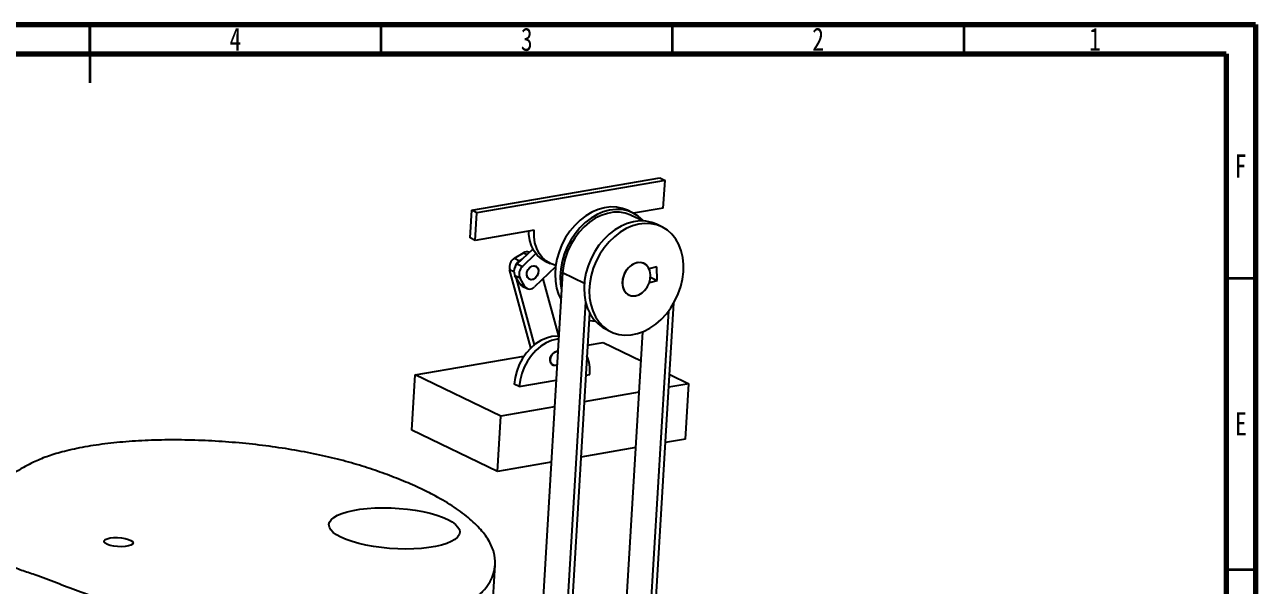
# Model space of a CAD drawing. Header units: millimetres. Extents: x 15 to 415, y 5 to 292.
# Drawn here: x 203.8 to 415, y 195.7 to 292 of the extents above; entities that cross this region are included whole.
import ezdxf

# ---------------------------------------------------------------- set-up
doc = ezdxf.new("R2010")
doc.units = ezdxf.units.MM
doc.styles.add('SLDTEXTSTYLE0', font='TXT', dxfattribs={"width": 0.75})

msp = doc.modelspace()

# ---------------------------------------------------------------- linework, layer by layer
at = {"color": 7, "linetype": 'Continuous', "lineweight": 70}
for p, q in [((15, 292), (415, 292)), ((415, 292), (415, 5)), ((20, 287), (410, 287)), ((410, 287), (410, 10))]:
    msp.add_line(p, q, dxfattribs=at)
at = {"color": 7, "linetype": 'Continuous', "lineweight": 35}
for p, q in [((215, 292), (215, 282)), ((215, 287), (215, 292)), ((265, 287), (265, 292)), ((315, 287), (315, 292)), ((365, 287), (365, 292)), ((410, 248.5), (415, 248.5)), ((410, 198.5), (415, 198.5))]:
    msp.add_line(p, q, dxfattribs=at)
at = {"color": 7, "linetype": 'Continuous', "lineweight": 25}
for p, q in [((280.52, 260.13), (312.81, 265.69)), ((313.69, 265.26), (281.4, 259.71)), ((312.81, 265.69), (313.69, 265.26)), ((313.4, 260.52), (313.69, 265.26)), ((280.24, 255.39), (280.52, 260.13)), ((281.4, 259.71), (280.52, 260.13)), ((308.13, 259.7), (307.25, 260.13)), ((313.4, 260.52), (308.27, 259.63)), ((281.12, 254.96), (281.4, 259.71)), ((309.89, 258.3), (307.91, 259.25)), ((313.12, 257.3), (312.24, 257.72)), ((291.21, 256.7), (281.12, 254.96)), ((281.12, 254.96), (280.24, 255.39)), ((288.34, 250.91), (291.03, 253.48)), ((287.85, 251.9), (289.4, 252.82)), ((287.85, 251.9), (288.73, 251.48)), ((288.73, 251.48), (289.25, 251.79)), ((289.22, 250.49), (291.54, 252.7)), ((289.4, 252.82), (290.02, 252.52)), ((290.42, 252.9), (290.39, 252.92)), ((293.13, 251.41), (294.01, 250.98)), ((290.69, 236.52), (287.03, 249.95)), ((287.03, 249.95), (287.75, 249.6)), ((296.12, 249.37), (287.65, 108.27)), ((288.34, 250.91), (289.22, 250.49)), ((294.9, 250.44), (291.31, 247.01)), ((299.85, 247.58), (296.12, 249.37)), ((312.28, 250.43), (310.97, 250.06)), ((312.32, 248.09), (312.28, 250.43)), ((288.81, 248.46), (287.93, 248.88)), ((288.77, 247.49), (287.93, 248.88)), ((291.31, 237.06), (288.21, 248.41)), ((288.77, 247.49), (289.65, 247.07)), ((289.65, 247.07), (288.81, 248.46)), ((289.15, 247.13), (290.04, 246.7)), ((292.73, 248.37), (295.42, 238.52)), ((311.01, 247.73), (312.32, 248.09)), ((311.2, 248.63), (312.32, 248.09)), ((300.06, 244.43), (291.92, 109)), ((306.56, 113.37), (314.34, 242.89)), ((307.32, 112.67), (315.22, 244.25)), ((300.74, 242.53), (292.79, 110.17)), ((302.48, 115.79), (309.9, 239.29)), ((303.57, 239.7), (304.45, 239.28)), ((300.41, 236.97), (303.1, 237.43)), ((303.1, 237.43), (309.6, 234.31)), ((270.81, 231.88), (289.48, 235.09)), ((294.9, 233.52), (295.18, 233.61)), ((270.24, 222.39), (270.81, 231.88)), ((285.51, 224.81), (270.81, 231.88)), ((288.69, 229.87), (287.81, 230.29)), ((288.69, 229.87), (295.02, 230.96)), ((300.1, 231.83), (300.8, 231.95)), ((317.79, 230.36), (314.36, 229.77)), ((314.49, 231.95), (317.79, 230.36)), ((317.22, 220.87), (317.79, 230.36)), ((309.27, 228.9), (299.83, 227.27)), ((294.74, 226.4), (285.51, 224.81)), ((284.94, 215.32), (285.51, 224.81)), ((284.94, 215.32), (270.24, 222.39)), ((317.22, 220.87), (313.79, 220.28)), ((308.7, 219.41), (299.26, 217.78)), ((294.17, 216.91), (284.94, 215.32)), ((283.98, 189.79), (284.55, 199.28))]:
    msp.add_line(p, q, dxfattribs=at)
at = {"color": 7, "linetype": 'Continuous', "lineweight": 25, "flags": 128}
for points in [[(307.25, 260.13), (306.42, 260.45), (305.41, 260.66), (304.37, 260.7), (303.29, 260.57), (302.21, 260.27), (301.14, 259.81), (300.11, 259.19), (299.12, 258.43), (298.2, 257.54), (297.37, 256.53), (296.63, 255.43), (296.01, 254.25), (295.5, 253.01), (295.14, 251.74), (294.91, 250.46), (294.82, 249.19), (294.88, 247.96), (295.08, 246.78), (295.42, 245.68), (295.85, 244.75)], [(309.98, 258.3), (309.87, 258.42), (309.1, 259.11), (308.24, 259.65), (307.3, 260.03), (306.29, 260.24), (305.25, 260.28), (304.17, 260.15), (303.09, 259.85), (302.02, 259.39), (300.99, 258.77), (300, 258.01), (299.08, 257.12), (298.25, 256.11), (297.51, 255.01), (296.89, 253.83), (296.39, 252.59), (296.02, 251.32), (295.79, 250.04), (295.7, 248.77), (295.76, 247.53), (295.95, 246.41)], [(307.91, 259.25), (307.8, 259.3), (306.87, 259.63), (305.88, 259.79), (304.85, 259.78), (303.81, 259.6), (302.76, 259.25), (301.73, 258.75), (300.74, 258.09), (299.81, 257.3), (298.95, 256.38), (298.19, 255.36), (297.52, 254.25), (296.97, 253.07), (296.55, 251.85), (296.27, 250.61), (296.12, 249.37)], [(312.24, 257.72), (311.41, 258.05), (310.41, 258.26), (309.36, 258.3), (308.29, 258.17), (307.21, 257.87), (306.14, 257.41), (305.1, 256.79), (304.11, 256.03), (303.2, 255.14), (302.36, 254.13), (301.62, 253.03), (301, 251.85), (300.5, 250.61), (300.13, 249.34), (299.9, 248.06), (299.81, 246.79), (299.87, 245.55), (300.07, 244.37), (300.41, 243.27), (300.89, 242.27), (301.49, 241.38), (302.2, 240.62), (303.02, 240.01), (303.57, 239.7)], [(308.94, 238.96), (310.02, 239.34), (311.08, 239.88), (312.09, 240.57), (313.05, 241.4), (313.92, 242.35), (314.71, 243.41), (315.39, 244.56), (315.96, 245.77), (316.39, 247.02), (316.69, 248.3), (316.85, 249.58), (316.87, 250.84), (316.74, 252.05), (316.47, 253.19), (316.06, 254.24), (315.52, 255.19), (314.86, 256.02), (314.09, 256.71), (313.23, 257.24), (312.29, 257.62), (311.29, 257.83), (310.24, 257.87), (309.17, 257.74), (308.09, 257.45), (307.02, 256.98), (305.98, 256.37), (305, 255.6), (304.08, 254.71), (303.24, 253.71), (302.51, 252.6), (301.88, 251.42), (301.38, 250.19), (301.01, 248.92), (300.78, 247.63), (300.7, 246.36), (300.75, 245.13), (300.95, 243.95), (301.29, 242.85), (301.77, 241.84), (302.37, 240.95), (303.08, 240.2), (303.9, 239.58), (304.8, 239.12), (305.77, 238.83), (306.8, 238.7), (307.87, 238.75), (308.94, 238.96)], [(293.13, 251.41), (292.48, 251.79), (291.8, 252.39), (291.23, 253.14), (290.79, 254), (290.49, 254.97), (290.33, 256.02), (290.31, 256.54)], [(294.93, 250.66), (294.13, 250.93), (293.36, 251.37), (292.68, 251.97), (292.11, 252.71), (291.67, 253.58), (291.37, 254.55), (291.22, 255.6), (291.21, 256.7)], [(291.43, 248.5), (291.06, 248.27), (290.66, 248.22), (290.32, 248.35), (290.07, 248.64), (289.95, 249.05), (289.99, 249.51), (290.18, 249.96), (290.49, 250.33), (290.86, 250.55), (291.26, 250.61), (291.6, 250.48), (291.85, 250.19), (291.97, 249.78), (291.93, 249.31), (291.74, 248.86), (291.43, 248.5)], [(291.82, 250.24), (291.96, 249.84), (291.94, 249.38), (291.77, 248.93), (291.48, 248.54), (291.11, 248.29), (290.72, 248.21), (290.36, 248.32), (290.09, 248.59), (289.96, 248.98), (289.98, 249.44), (290.14, 249.9), (290.44, 250.28), (290.81, 250.53), (291.2, 250.61), (291.56, 250.51), (291.82, 250.24)], [(310.97, 250.06), (310.65, 250.56), (310.21, 250.92), (309.69, 251.13), (309.11, 251.16), (308.52, 251.01), (307.94, 250.71), (307.41, 250.25), (306.96, 249.68), (306.63, 249.02), (306.42, 248.32), (306.36, 247.62), (306.44, 246.95), (306.67, 246.37), (307.03, 245.91), (307.49, 245.58), (308.03, 245.43), (308.61, 245.44), (309.21, 245.63), (309.78, 245.98), (310.29, 246.46), (310.71, 247.06), (311.01, 247.73)], [(307.65, 250.48), (307.15, 249.95), (306.76, 249.31), (306.49, 248.61), (306.37, 247.89), (306.4, 247.2), (306.57, 246.57), (306.89, 246.05), (307.33, 245.67), (307.86, 245.46), (308.45, 245.42), (309.05, 245.56), (309.65, 245.88), (310.18, 246.35), (310.63, 246.93), (310.97, 247.61), (311.16, 248.32), (311.21, 249.04), (311.11, 249.71), (310.85, 250.28), (310.47, 250.74), (309.99, 251.04), (309.42, 251.16), (308.82, 251.11), (308.22, 250.88), (307.65, 250.48)], [(300.67, 241.26), (300.78, 241.23), (301.71, 241.11)], [(295.42, 238.52), (295.23, 238.53), (294.29, 238.45), (293.34, 238.2), (292.4, 237.78), (291.49, 237.2), (290.65, 236.48), (289.88, 235.63), (289.22, 234.67), (288.66, 233.64), (288.24, 232.54), (287.95, 231.42), (287.81, 230.29)], [(295.44, 238.07), (295.17, 238.03), (294.22, 237.78), (293.28, 237.36), (292.38, 236.78), (291.53, 236.06), (290.76, 235.21), (290.1, 234.25), (289.54, 233.21), (289.12, 232.12), (288.83, 230.99), (288.69, 229.87)], [(295.18, 233.61), (295.07, 233.56), (294.67, 233.51), (294.33, 233.64), (294.08, 233.93), (293.96, 234.34), (294, 234.8), (294.19, 235.25), (294.5, 235.62), (294.87, 235.85), (295.27, 235.9), (295.31, 235.89)], [(295.31, 235.89), (295.04, 235.89), (294.65, 235.74), (294.31, 235.42), (294.07, 235), (293.96, 234.53), (294.01, 234.09), (294.21, 233.74), (294.52, 233.54), (294.9, 233.52), (294.9, 233.52)], [(265.01, 202.23), (263.65, 202.41), (262.34, 202.65), (261.12, 202.93), (259.99, 203.26), (258.97, 203.62), (258.08, 204), (257.34, 204.42), (256.76, 204.85), (256.34, 205.29), (256.09, 205.73), (256.02, 206.18), (256.12, 206.61), (256.4, 207.02), (256.85, 207.41), (257.47, 207.77), (258.24, 208.1), (259.15, 208.38), (260.19, 208.62), (261.34, 208.82), (262.58, 208.95), (263.9, 209.04), (265.27, 209.07), (266.67, 209.04), (268.08, 208.96), (269.48, 208.83), (270.84, 208.64), (272.15, 208.4), (273.38, 208.12), (274.51, 207.79), (275.52, 207.44), (276.41, 207.05), (277.15, 206.63), (277.74, 206.2), (278.16, 205.76), (278.41, 205.32), (278.48, 204.87), (278.37, 204.44), (278.09, 204.03), (277.64, 203.64), (277.02, 203.28), (276.25, 202.95), (275.34, 202.67), (274.3, 202.43), (273.15, 202.24), (271.91, 202.1), (270.59, 202.01), (269.22, 201.98), (267.82, 202.01), (266.41, 202.09), (265.01, 202.23)], [(220.41, 203.9), (221.05, 203.79), (221.61, 203.64), (222.04, 203.46), (222.31, 203.25), (222.41, 203.03), (222.32, 202.83), (222.05, 202.65), (221.63, 202.51), (221.07, 202.42), (220.43, 202.38), (219.76, 202.4), (219.09, 202.48), (218.48, 202.61), (217.99, 202.78), (217.63, 202.98), (217.44, 203.19), (217.44, 203.4), (217.62, 203.6), (217.97, 203.76), (218.47, 203.88), (219.07, 203.94), (219.73, 203.95), (220.41, 203.9)]]:
    msp.add_lwpolyline(points, dxfattribs=at)
at = {"color": 7, "linetype": 'Continuous', "lineweight": 25}
for centre, radius, start, end in [((288.82, 250.34), 1.83, 121.9203, 192.5435), ((289.73, 249.9), 1.87, 122.3492, 168.735), ((289.98, 251.97), 1.03, 66.2743, 124.1941), ((289.5, 249.62), 1.73, 131.8406, 205.3591), ((290.38, 249.2), 1.73, 131.8406, 205.3591), ((289.55, 247.95), 0.913, 210.2307, 243.968), ((290.5, 247.65), 1.04, 214.6606, 321.7704), ((293.78, 232.5), 7.03, 355.5544, 22.1018)]:
    msp.add_arc(centre, radius, start, end, dxfattribs=at)
msp.add_open_spline([(205.57, 197.61), (204.81, 197.86), (203.26, 198.38), (201.02, 199.2), (199.11, 200.11), (197.51, 201.09), (196.3, 202.11), (195.51, 203.15), (195.16, 204.18), (195.21, 205.18), (195.77, 206.11), (196.32, 207.04), (196.68, 207.98), (197.09, 209.13), (197.65, 210.5), (198.62, 212.04), (200.01, 213.53), (201.7, 214.85), (203.59, 216.01), (205.56, 217.03), (207.83, 217.97), (210.69, 218.81), (214.08, 219.54), (218.01, 220.12), (222.23, 220.51), (226.68, 220.71), (231.28, 220.73), (235.94, 220.56), (240.6, 220.22), (245.2, 219.72), (249.67, 219.06), (253.96, 218.25), (258.01, 217.3), (261.77, 216.24), (265.22, 215.06), (268.49, 213.82), (271.53, 212.49), (274.63, 210.94), (277.63, 209.16), (280.32, 207.14), (282.39, 205.07), (283.8, 202.99), (284.54, 200.93), (284.61, 199.08), (284.22, 197.45), (283.53, 196.04), (282.49, 194.68), (280.9, 193.4), (278.84, 192.21), (276.32, 191.12), (273.35, 190.16), (269.99, 189.34), (266.26, 188.66), (262.22, 188.15), (257.92, 187.82), (253.42, 187.67), (248.79, 187.72), (244.11, 187.96), (239.48, 188.41), (234.78, 189.09), (230.11, 190), (225.42, 191.04), (220.98, 192.2), (216.83, 193.47), (212.94, 194.81), (209.3, 196.22), (206.82, 197.14), (205.57, 197.61)], degree=3, knots=[0, 0, 0, 0, 0.010292, 0.020713, 0.031396, 0.042258, 0.053206, 0.064143, 0.074972, 0.085601, 0.095966, 0.106258, 0.116551, 0.126843, 0.144134, 0.161422, 0.17871, 0.195996, 0.209581, 0.223165, 0.236745, 0.250324, 0.265753, 0.281182, 0.296613, 0.312044, 0.327475, 0.342907, 0.358339, 0.373771, 0.389204, 0.404637, 0.42007, 0.435503, 0.450962, 0.466642, 0.482558, 0.49867, 0.520378, 0.542251, 0.564174, 0.586033, 0.607716, 0.629115, 0.644921, 0.660475, 0.675908, 0.691341, 0.706773, 0.722206, 0.737639, 0.753071, 0.768503, 0.783934, 0.799365, 0.814796, 0.830226, 0.845656, 0.861084, 0.876512, 0.894152, 0.911791, 0.929431, 0.947071, 0.964712, 0.982357, 1, 1, 1, 1], dxfattribs=at)

# ---------------------------------------------------------------- texts
at = {"color": 7, "linetype": 'Continuous', "lineweight": 0, "char_height": 3.97, "attachment_point": 2, "style": 'SLDTEXTSTYLE0'}
for s, insert in [('4', (239.96, 291.47)), ('3', (289.96, 291.47)), ('2', (339.96, 291.47)), ('1', (387.46, 291.47)), ('F', (412.46, 269.72)), ('E', (412.51, 225.47))]:
    msp.add_mtext(s, dxfattribs=dict(at, insert=insert))

doc.saveas('drawing.dxf')
